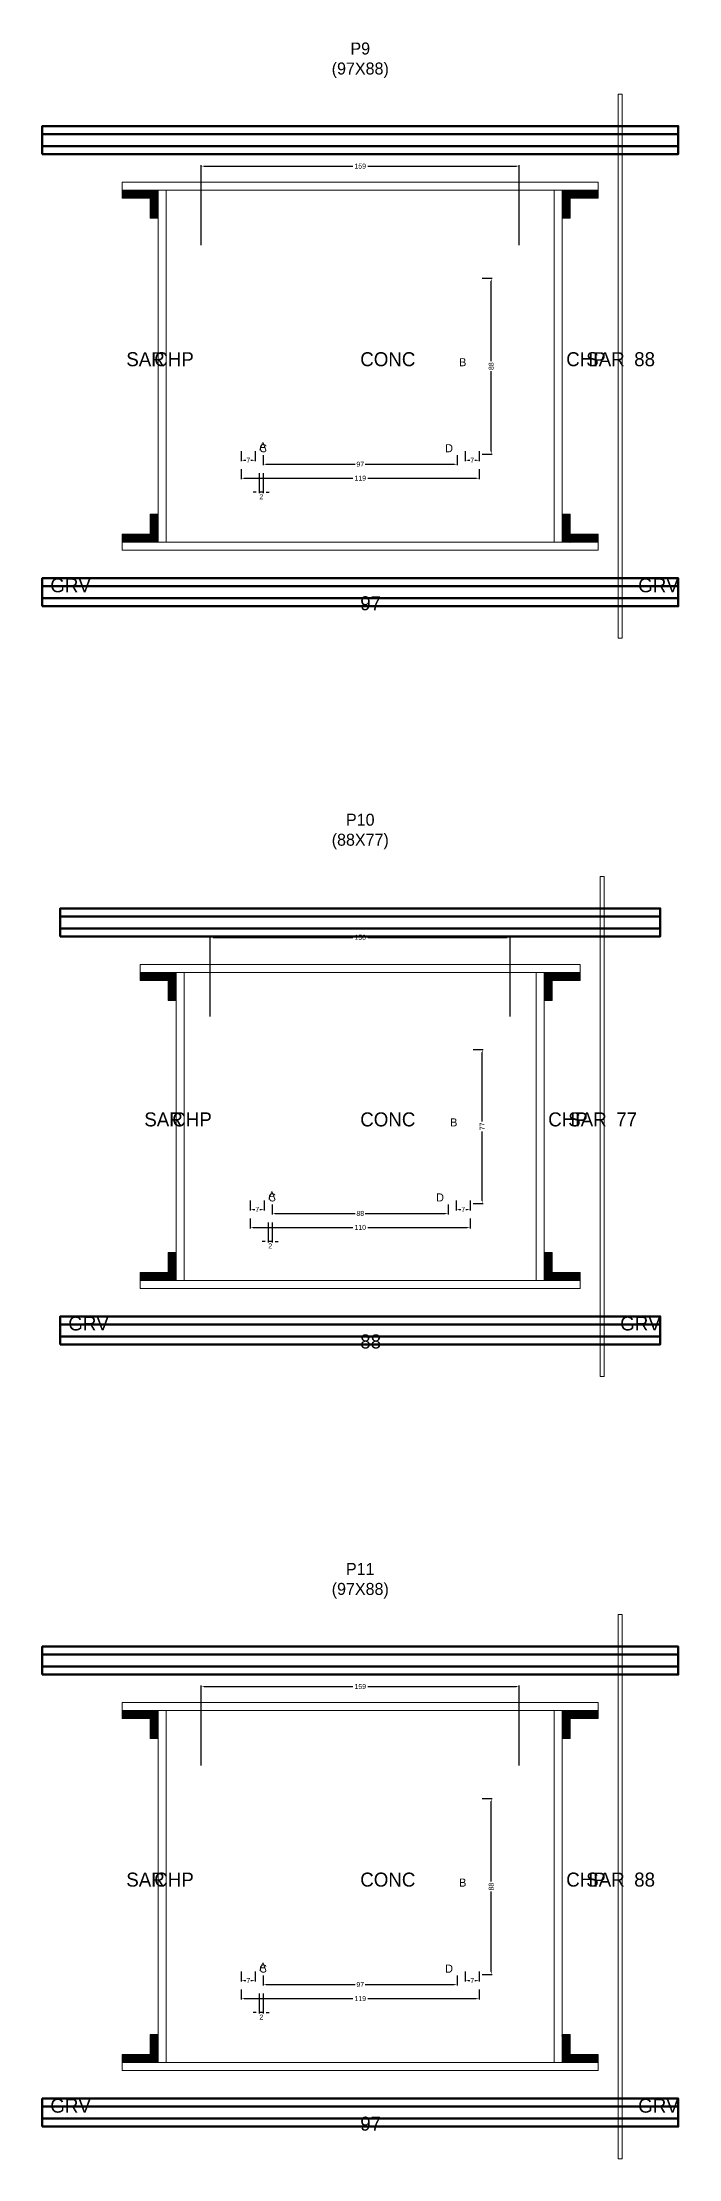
# Model space of a CAD drawing. Header units: centimetres. Extents: x -10500 to 4141, y -7986 to 295.
# Drawn here: x -159 to 159, y -3796 to -2738 of the extents above; entities that cross this region are included whole.
import ezdxf

# ---------------------------------------------------------------- set-up
doc = ezdxf.new("R2010")
doc.units = ezdxf.units.CM
for name, color, linetype in [('COTA', 241, 'Continuous'), ('GRAVATA', 224, 'Continuous'), ('Hachura', 251, 'Continuous'), ('NOMENCLATURA', 7, 'Continuous'), ('SARRAFO', 251, 'Continuous'), ('Texto Seção', 7, 'Continuous')]:
    doc.layers.add(name, color=color, linetype=linetype)
doc.dimstyles.new('cotax2', dxfattribs={"dimtxt": 2.5, "dimasz": 1.5, "dimexe": 0.5, "dimexo": 0.5, "dimgap": 0.5, "dimtad": 1, "dimcen": 2.5, "dimazin": 3, "dimtfac": 1, "dimtmove": 0, "dimatfit": 3})

# ---------------------------------------------------------------- blocks, each defined once
blk = doc.blocks.new('_CLOSEDFILLED')
at = {"color": 0, "linetype": 'BYBLOCK'}
blk.add_solid([(-1, 0.16), (0, 0), (-1, -0.16)], dxfattribs=at)
blk = doc.blocks.new('*D222')
for p, q in [((-59.5, -2951.5), (-59.5, -2956.5)), ((59.5, -2951.5), (59.5, -2956.5)), ((-58, -2956), (-3.75, -2956)), ((3.75, -2956), (58, -2956))]:
    blk.add_line(p, q)
at = {"layer": 'Defpoints'}
for p in [(-59.5, -2951), (59.5, -2951), (-59.5, -2956)]:
    blk.add_point(p, dxfattribs=at)
at = {"layer": 'COTA', "xscale": 1.5, "yscale": 1.5, "rotation": 180}
blk.add_blockref('_CLOSEDFILLED', (-59.5, -2956), dxfattribs=at)
at = {"layer": 'COTA', "xscale": 1.5, "yscale": 1.5}
blk.add_blockref('_CLOSEDFILLED', (59.5, -2956), dxfattribs=at)
at = {"layer": 'COTA', "insert": (0, -2956), "char_height": 2.5, "attachment_point": 5}
blk.add_mtext('119', dxfattribs=at)
blk = doc.blocks.new('*D223')
for p, q in [((-48.5, -2944.5), (-48.5, -2949.5)), ((-47, -2949), (-2.5, -2949)), ((2.5, -2949), (47, -2949)), ((48.5, -2944.5), (48.5, -2949.5))]:
    blk.add_line(p, q)
at = {"layer": 'Defpoints'}
for p in [(-48.5, -2944), (-48.5, -2949), (48.5, -2944)]:
    blk.add_point(p, dxfattribs=at)
at = {"layer": 'COTA', "xscale": 1.5, "yscale": 1.5, "rotation": 180}
blk.add_blockref('_CLOSEDFILLED', (-48.5, -2949), dxfattribs=at)
at = {"layer": 'COTA', "xscale": 1.5, "yscale": 1.5}
blk.add_blockref('_CLOSEDFILLED', (48.5, -2949), dxfattribs=at)
at = {"layer": 'COTA', "insert": (0, -2949), "char_height": 2.5, "attachment_point": 5}
blk.add_mtext('97', dxfattribs=at)
blk = doc.blocks.new('*D224')
for p, q in [((61, -2856), (66, -2856)), ((65.5, -2897.5), (65.5, -2857.5)), ((65.5, -2942.5), (65.5, -2902.5)), ((61, -2944), (66, -2944))]:
    blk.add_line(p, q)
at = {"layer": 'Defpoints'}
for p in [(60.5, -2856), (60.5, -2944), (65.5, -2944)]:
    blk.add_point(p, dxfattribs=at)
at = {"layer": 'COTA', "xscale": 1.5, "yscale": 1.5}
for p, rotation in [((65.5, -2856), 90), ((65.5, -2944), 270)]:
    blk.add_blockref('_CLOSEDFILLED', p, dxfattribs=dict(at, rotation=rotation))
at = {"layer": 'COTA', "insert": (65.5, -2900), "char_height": 2.5, "attachment_point": 5, "rotation": 90}
blk.add_mtext('88', dxfattribs=at)
blk = doc.blocks.new('*D225')
for p, q in [((-59.5, -2942.5), (-59.5, -2947.5)), ((-58, -2947), (-57.25, -2947)), ((-54.75, -2947), (-54, -2947)), ((-52.5, -2942.5), (-52.5, -2947.5))]:
    blk.add_line(p, q)
at = {"layer": 'Defpoints'}
for p in [(-59.5, -2942), (-59.5, -2947), (-52.5, -2942)]:
    blk.add_point(p, dxfattribs=at)
at = {"layer": 'COTA', "xscale": 1.5, "yscale": 1.5, "rotation": 180}
blk.add_blockref('_CLOSEDFILLED', (-59.5, -2947), dxfattribs=at)
at = {"layer": 'COTA', "xscale": 1.5, "yscale": 1.5}
blk.add_blockref('_CLOSEDFILLED', (-52.5, -2947), dxfattribs=at)
at = {"layer": 'COTA', "insert": (-56, -2947), "char_height": 2.5, "attachment_point": 5}
blk.add_mtext('7', dxfattribs=at)
blk = doc.blocks.new('*D226')
for p, q in [((52.5, -2942.5), (52.5, -2947.5)), ((54, -2947), (54.75, -2947)), ((57.25, -2947), (58, -2947)), ((59.5, -2942.5), (59.5, -2947.5))]:
    blk.add_line(p, q)
at = {"layer": 'Defpoints'}
for p in [(52.5, -2942), (52.5, -2947), (59.5, -2942)]:
    blk.add_point(p, dxfattribs=at)
at = {"layer": 'COTA', "xscale": 1.5, "yscale": 1.5, "rotation": 180}
blk.add_blockref('_CLOSEDFILLED', (52.5, -2947), dxfattribs=at)
at = {"layer": 'COTA', "xscale": 1.5, "yscale": 1.5}
blk.add_blockref('_CLOSEDFILLED', (59.5, -2947), dxfattribs=at)
at = {"layer": 'COTA', "insert": (56, -2947), "char_height": 2.5, "attachment_point": 5}
blk.add_mtext('7', dxfattribs=at)
blk = doc.blocks.new('*D227')
for p, q in [((-79.5, -2839.5), (-79.5, -2799.5)), ((-78, -2800), (-3.75, -2800)), ((3.75, -2800), (78, -2800)), ((79.5, -2839.5), (79.5, -2799.5))]:
    blk.add_line(p, q)
at = {"layer": 'Defpoints'}
for p in [(-79.5, -2800), (-79.5, -2840), (79.5, -2840)]:
    blk.add_point(p, dxfattribs=at)
at = {"layer": 'COTA', "xscale": 1.5, "yscale": 1.5, "rotation": 180}
blk.add_blockref('_CLOSEDFILLED', (-79.5, -2800), dxfattribs=at)
at = {"layer": 'COTA', "xscale": 1.5, "yscale": 1.5}
blk.add_blockref('_CLOSEDFILLED', (79.5, -2800), dxfattribs=at)
at = {"layer": 'COTA', "insert": (0, -2800), "char_height": 2.5, "attachment_point": 5}
blk.add_mtext('159', dxfattribs=at)
blk = doc.blocks.new('*D248')
for p, q in [((-55, -3326), (-55, -3331)), ((-53.5, -3330.5), (-3.75, -3330.5)), ((3.75, -3330.5), (53.5, -3330.5)), ((55, -3326), (55, -3331))]:
    blk.add_line(p, q)
at = {"layer": 'Defpoints'}
for p in [(-55, -3325.5), (-55, -3330.5), (55, -3325.5)]:
    blk.add_point(p, dxfattribs=at)
at = {"layer": 'COTA', "xscale": 1.5, "yscale": 1.5, "rotation": 180}
blk.add_blockref('_CLOSEDFILLED', (-55, -3330.5), dxfattribs=at)
at = {"layer": 'COTA', "xscale": 1.5, "yscale": 1.5}
blk.add_blockref('_CLOSEDFILLED', (55, -3330.5), dxfattribs=at)
at = {"layer": 'COTA', "insert": (0, -3330.5), "char_height": 2.5, "attachment_point": 5}
blk.add_mtext('110', dxfattribs=at)
blk = doc.blocks.new('*D249')
for p, q in [((-44, -3319), (-44, -3324)), ((44, -3319), (44, -3324)), ((-42.5, -3323.5), (-2.5, -3323.5)), ((2.5, -3323.5), (42.5, -3323.5))]:
    blk.add_line(p, q)
at = {"layer": 'Defpoints'}
for p in [(-44, -3318.5), (44, -3318.5), (-44, -3323.5)]:
    blk.add_point(p, dxfattribs=at)
at = {"layer": 'COTA', "xscale": 1.5, "yscale": 1.5, "rotation": 180}
blk.add_blockref('_CLOSEDFILLED', (-44, -3323.5), dxfattribs=at)
at = {"layer": 'COTA', "xscale": 1.5, "yscale": 1.5}
blk.add_blockref('_CLOSEDFILLED', (44, -3323.5), dxfattribs=at)
at = {"layer": 'COTA', "insert": (0, -3323.5), "char_height": 2.5, "attachment_point": 5}
blk.add_mtext('88', dxfattribs=at)
blk = doc.blocks.new('*D250')
for p, q in [((56.5, -3241.5), (61.5, -3241.5)), ((61, -3277.5), (61, -3243)), ((61, -3317), (61, -3282.5)), ((56.5, -3318.5), (61.5, -3318.5))]:
    blk.add_line(p, q)
at = {"layer": 'Defpoints'}
for p in [(56, -3241.5), (56, -3318.5), (61, -3318.5)]:
    blk.add_point(p, dxfattribs=at)
at = {"layer": 'COTA', "xscale": 1.5, "yscale": 1.5}
for p, rotation in [((61, -3241.5), 90), ((61, -3318.5), 270)]:
    blk.add_blockref('_CLOSEDFILLED', p, dxfattribs=dict(at, rotation=rotation))
at = {"layer": 'COTA', "insert": (61, -3280), "char_height": 2.5, "attachment_point": 5, "rotation": 90}
blk.add_mtext('77', dxfattribs=at)
blk = doc.blocks.new('*D251')
for p, q in [((-55, -3317), (-55, -3322)), ((-53.5, -3321.5), (-52.75, -3321.5)), ((-50.25, -3321.5), (-49.5, -3321.5)), ((-48, -3317), (-48, -3322))]:
    blk.add_line(p, q)
at = {"layer": 'Defpoints'}
for p in [(-55, -3316.5), (-55, -3321.5), (-48, -3316.5)]:
    blk.add_point(p, dxfattribs=at)
at = {"layer": 'COTA', "xscale": 1.5, "yscale": 1.5, "rotation": 180}
blk.add_blockref('_CLOSEDFILLED', (-55, -3321.5), dxfattribs=at)
at = {"layer": 'COTA', "xscale": 1.5, "yscale": 1.5}
blk.add_blockref('_CLOSEDFILLED', (-48, -3321.5), dxfattribs=at)
at = {"layer": 'COTA', "insert": (-51.5, -3321.5), "char_height": 2.5, "attachment_point": 5}
blk.add_mtext('7', dxfattribs=at)
blk = doc.blocks.new('*D252')
for p, q in [((48, -3317), (48, -3322)), ((49.5, -3321.5), (50.25, -3321.5)), ((52.75, -3321.5), (53.5, -3321.5)), ((55, -3317), (55, -3322))]:
    blk.add_line(p, q)
at = {"layer": 'Defpoints'}
for p in [(48, -3316.5), (48, -3321.5), (55, -3316.5)]:
    blk.add_point(p, dxfattribs=at)
at = {"layer": 'COTA', "xscale": 1.5, "yscale": 1.5, "rotation": 180}
blk.add_blockref('_CLOSEDFILLED', (48, -3321.5), dxfattribs=at)
at = {"layer": 'COTA', "xscale": 1.5, "yscale": 1.5}
blk.add_blockref('_CLOSEDFILLED', (55, -3321.5), dxfattribs=at)
at = {"layer": 'COTA', "insert": (51.5, -3321.5), "char_height": 2.5, "attachment_point": 5}
blk.add_mtext('7', dxfattribs=at)
blk = doc.blocks.new('*D253')
for p, q in [((-75, -3225), (-75, -3185)), ((-73.5, -3185.5), (-3.75, -3185.5)), ((3.75, -3185.5), (73.5, -3185.5)), ((75, -3225), (75, -3185))]:
    blk.add_line(p, q)
at = {"layer": 'Defpoints'}
for p in [(-75, -3185.5), (-75, -3225.5), (75, -3225.5)]:
    blk.add_point(p, dxfattribs=at)
at = {"layer": 'COTA', "xscale": 1.5, "yscale": 1.5, "rotation": 180}
blk.add_blockref('_CLOSEDFILLED', (-75, -3185.5), dxfattribs=at)
at = {"layer": 'COTA', "xscale": 1.5, "yscale": 1.5}
blk.add_blockref('_CLOSEDFILLED', (75, -3185.5), dxfattribs=at)
at = {"layer": 'COTA', "insert": (0, -3185.5), "char_height": 2.5, "attachment_point": 5}
blk.add_mtext('150', dxfattribs=at)
blk = doc.blocks.new('*D274')
for p, q in [((-59.5, -3711.5), (-59.5, -3716.5)), ((59.5, -3711.5), (59.5, -3716.5)), ((-58, -3716), (-3.75, -3716)), ((3.75, -3716), (58, -3716))]:
    blk.add_line(p, q)
at = {"layer": 'Defpoints'}
for p in [(-59.5, -3711), (59.5, -3711), (-59.5, -3716)]:
    blk.add_point(p, dxfattribs=at)
at = {"layer": 'COTA', "xscale": 1.5, "yscale": 1.5, "rotation": 180}
blk.add_blockref('_CLOSEDFILLED', (-59.5, -3716), dxfattribs=at)
at = {"layer": 'COTA', "xscale": 1.5, "yscale": 1.5}
blk.add_blockref('_CLOSEDFILLED', (59.5, -3716), dxfattribs=at)
at = {"layer": 'COTA', "insert": (0, -3716), "char_height": 2.5, "attachment_point": 5}
blk.add_mtext('119', dxfattribs=at)
blk = doc.blocks.new('*D275')
for p, q in [((-48.5, -3704.5), (-48.5, -3709.5)), ((-47, -3709), (-2.5, -3709)), ((2.5, -3709), (47, -3709)), ((48.5, -3704.5), (48.5, -3709.5))]:
    blk.add_line(p, q)
at = {"layer": 'Defpoints'}
for p in [(-48.5, -3704), (-48.5, -3709), (48.5, -3704)]:
    blk.add_point(p, dxfattribs=at)
at = {"layer": 'COTA', "xscale": 1.5, "yscale": 1.5, "rotation": 180}
blk.add_blockref('_CLOSEDFILLED', (-48.5, -3709), dxfattribs=at)
at = {"layer": 'COTA', "xscale": 1.5, "yscale": 1.5}
blk.add_blockref('_CLOSEDFILLED', (48.5, -3709), dxfattribs=at)
at = {"layer": 'COTA', "insert": (0, -3709), "char_height": 2.5, "attachment_point": 5}
blk.add_mtext('97', dxfattribs=at)
blk = doc.blocks.new('*D276')
for p, q in [((61, -3616), (66, -3616)), ((65.5, -3657.5), (65.5, -3617.5)), ((65.5, -3702.5), (65.5, -3662.5)), ((61, -3704), (66, -3704))]:
    blk.add_line(p, q)
at = {"layer": 'Defpoints'}
for p in [(60.5, -3616), (60.5, -3704), (65.5, -3704)]:
    blk.add_point(p, dxfattribs=at)
at = {"layer": 'COTA', "xscale": 1.5, "yscale": 1.5}
for p, rotation in [((65.5, -3616), 90), ((65.5, -3704), 270)]:
    blk.add_blockref('_CLOSEDFILLED', p, dxfattribs=dict(at, rotation=rotation))
at = {"layer": 'COTA', "insert": (65.5, -3660), "char_height": 2.5, "attachment_point": 5, "rotation": 90}
blk.add_mtext('88', dxfattribs=at)
blk = doc.blocks.new('*D277')
for p, q in [((-59.5, -3702.5), (-59.5, -3707.5)), ((-52.5, -3702.5), (-52.5, -3707.5)), ((-58, -3707), (-57.25, -3707)), ((-54.75, -3707), (-54, -3707))]:
    blk.add_line(p, q)
at = {"layer": 'Defpoints'}
for p in [(-59.5, -3702), (-52.5, -3702), (-59.5, -3707)]:
    blk.add_point(p, dxfattribs=at)
at = {"layer": 'COTA', "xscale": 1.5, "yscale": 1.5, "rotation": 180}
blk.add_blockref('_CLOSEDFILLED', (-59.5, -3707), dxfattribs=at)
at = {"layer": 'COTA', "xscale": 1.5, "yscale": 1.5}
blk.add_blockref('_CLOSEDFILLED', (-52.5, -3707), dxfattribs=at)
at = {"layer": 'COTA', "insert": (-56, -3707), "char_height": 2.5, "attachment_point": 5}
blk.add_mtext('7', dxfattribs=at)
blk = doc.blocks.new('*D278')
for p, q in [((52.5, -3702.5), (52.5, -3707.5)), ((59.5, -3702.5), (59.5, -3707.5)), ((54, -3707), (54.75, -3707)), ((57.25, -3707), (58, -3707))]:
    blk.add_line(p, q)
at = {"layer": 'Defpoints'}
for p in [(52.5, -3702), (59.5, -3702), (52.5, -3707)]:
    blk.add_point(p, dxfattribs=at)
at = {"layer": 'COTA', "xscale": 1.5, "yscale": 1.5, "rotation": 180}
blk.add_blockref('_CLOSEDFILLED', (52.5, -3707), dxfattribs=at)
at = {"layer": 'COTA', "xscale": 1.5, "yscale": 1.5}
blk.add_blockref('_CLOSEDFILLED', (59.5, -3707), dxfattribs=at)
at = {"layer": 'COTA', "insert": (56, -3707), "char_height": 2.5, "attachment_point": 5}
blk.add_mtext('7', dxfattribs=at)
blk = doc.blocks.new('*D279')
for p, q in [((-79.5, -3599.5), (-79.5, -3559.5)), ((-78, -3560), (-3.75, -3560)), ((3.75, -3560), (78, -3560)), ((79.5, -3599.5), (79.5, -3559.5))]:
    blk.add_line(p, q)
at = {"layer": 'Defpoints'}
for p in [(-79.5, -3560), (-79.5, -3600), (79.5, -3600)]:
    blk.add_point(p, dxfattribs=at)
at = {"layer": 'COTA', "xscale": 1.5, "yscale": 1.5, "rotation": 180}
blk.add_blockref('_CLOSEDFILLED', (-79.5, -3560), dxfattribs=at)
at = {"layer": 'COTA', "xscale": 1.5, "yscale": 1.5}
blk.add_blockref('_CLOSEDFILLED', (79.5, -3560), dxfattribs=at)
at = {"layer": 'COTA', "insert": (0, -3560), "char_height": 2.5, "attachment_point": 5}
blk.add_mtext('159', dxfattribs=at)

msp = doc.modelspace()

# ---------------------------------------------------------------- hatches: boundary and pattern name
at = {"layer": 'SARRAFO'}
h = msp.add_hatch(dxfattribs=at)
h.set_pattern_fill('SOLID', scale=2)
h.paths.add_polyline_path([(-119, -2816), (-105, -2816), (-105, -2812), (-119, -2812)])
h = msp.add_hatch(dxfattribs=at)
h.set_pattern_fill('SOLID', scale=2)
h.paths.add_polyline_path([(-105, -2826), (-101, -2826), (-101, -2812), (-105, -2812)])
h = msp.add_hatch(dxfattribs=at)
h.set_pattern_fill('SOLID', scale=2)
h.paths.add_polyline_path([(101, -2826), (105, -2826), (105, -2812), (101, -2812)])
h = msp.add_hatch(dxfattribs=at)
h.set_pattern_fill('SOLID', scale=2)
h.paths.add_polyline_path([(105, -2816), (119, -2816), (119, -2812), (105, -2812)])
h = msp.add_hatch(dxfattribs=at)
h.set_pattern_fill('SOLID', scale=2)
h.paths.add_polyline_path([(-105, -2988), (-101, -2988), (-101, -2974), (-105, -2974)])
h = msp.add_hatch(dxfattribs=at)
h.set_pattern_fill('SOLID', scale=2)
h.paths.add_polyline_path([(101, -2988), (105, -2988), (105, -2974), (101, -2974)])
h = msp.add_hatch(dxfattribs=at)
h.set_pattern_fill('SOLID', scale=2)
h.paths.add_polyline_path([(-119, -2988), (-105, -2988), (-105, -2984), (-119, -2984)])
h = msp.add_hatch(dxfattribs=at)
h.set_pattern_fill('SOLID', scale=2)
h.paths.add_polyline_path([(105, -2988), (119, -2988), (119, -2984), (105, -2984)])
h = msp.add_hatch(dxfattribs=at)
h.set_pattern_fill('SOLID', scale=2)
h.paths.add_polyline_path([(-110, -3207), (-96, -3207), (-96, -3203), (-110, -3203)])
h = msp.add_hatch(dxfattribs=at)
h.set_pattern_fill('SOLID', scale=2)
h.paths.add_polyline_path([(-96, -3217), (-92, -3217), (-92, -3203), (-96, -3203)])
h = msp.add_hatch(dxfattribs=at)
h.set_pattern_fill('SOLID', scale=2)
h.paths.add_polyline_path([(92, -3217), (96, -3217), (96, -3203), (92, -3203)])
h = msp.add_hatch(dxfattribs=at)
h.set_pattern_fill('SOLID', scale=2)
h.paths.add_polyline_path([(96, -3207), (110, -3207), (110, -3203), (96, -3203)])
h = msp.add_hatch(dxfattribs=at)
h.set_pattern_fill('SOLID', scale=2)
h.paths.add_polyline_path([(-110, -3357), (-96, -3357), (-96, -3353), (-110, -3353)])
h = msp.add_hatch(dxfattribs=at)
h.set_pattern_fill('SOLID', scale=2)
h.paths.add_polyline_path([(-96, -3357), (-92, -3357), (-92, -3343), (-96, -3343)])
h = msp.add_hatch(dxfattribs=at)
h.set_pattern_fill('SOLID', scale=2)
h.paths.add_polyline_path([(92, -3357), (96, -3357), (96, -3343), (92, -3343)])
h = msp.add_hatch(dxfattribs=at)
h.set_pattern_fill('SOLID', scale=2)
h.paths.add_polyline_path([(96, -3357), (110, -3357), (110, -3353), (96, -3353)])
h = msp.add_hatch(dxfattribs=at)
h.set_pattern_fill('SOLID', scale=2)
h.paths.add_polyline_path([(-119, -3576), (-105, -3576), (-105, -3572), (-119, -3572)])
h = msp.add_hatch(dxfattribs=at)
h.set_pattern_fill('SOLID', scale=2)
h.paths.add_polyline_path([(-105, -3586), (-101, -3586), (-101, -3572), (-105, -3572)])
h = msp.add_hatch(dxfattribs=at)
h.set_pattern_fill('SOLID', scale=2)
h.paths.add_polyline_path([(101, -3586), (105, -3586), (105, -3572), (101, -3572)])
h = msp.add_hatch(dxfattribs=at)
h.set_pattern_fill('SOLID', scale=2)
h.paths.add_polyline_path([(105, -3576), (119, -3576), (119, -3572), (105, -3572)])
h = msp.add_hatch(dxfattribs=at)
h.set_pattern_fill('SOLID', scale=2)
h.paths.add_polyline_path([(-105, -3748), (-101, -3748), (-101, -3734), (-105, -3734)])
h = msp.add_hatch(dxfattribs=at)
h.set_pattern_fill('SOLID', scale=2)
h.paths.add_polyline_path([(101, -3748), (105, -3748), (105, -3734), (101, -3734)])
h = msp.add_hatch(dxfattribs=at)
h.set_pattern_fill('SOLID', scale=2)
h.paths.add_polyline_path([(-119, -3748), (-105, -3748), (-105, -3744), (-119, -3744)])
h = msp.add_hatch(dxfattribs=at)
h.set_pattern_fill('SOLID', scale=2)
h.paths.add_polyline_path([(105, -3748), (119, -3748), (119, -3744), (105, -3744)])

# ---------------------------------------------------------------- linework, layer by layer
at = {"layer": 'GRAVATA', "lineweight": 50}
for points in [[(-159, -2794), (159, -2794), (159, -2780), (-159, -2780)], [(-159, -2790), (159, -2790), (159, -2784), (-159, -2784)], [(-159, -3020), (159, -3020), (159, -3006), (-159, -3006)], [(-159, -3016), (159, -3016), (159, -3010), (-159, -3010)], [(-150, -3185), (150, -3185), (150, -3171), (-150, -3171)], [(-150, -3181), (150, -3181), (150, -3175), (-150, -3175)], [(-150, -3389), (150, -3389), (150, -3375), (-150, -3375)], [(-150, -3385), (150, -3385), (150, -3379), (-150, -3379)], [(-159, -3554), (159, -3554), (159, -3540), (-159, -3540)], [(-159, -3550), (159, -3550), (159, -3544), (-159, -3544)], [(-159, -3780), (159, -3780), (159, -3766), (-159, -3766)], [(-159, -3776), (159, -3776), (159, -3770), (-159, -3770)]]:
    msp.add_lwpolyline(points, close=True, dxfattribs=at)
at = {"layer": 'Hachura', "lineweight": 13}
for points in [[(129, -3036), (131, -3036), (131, -2764), (129, -2764)], [(120, -3405), (122, -3405), (122, -3155), (120, -3155)], [(129, -3796), (131, -3796), (131, -3524), (129, -3524)]]:
    msp.add_lwpolyline(points, close=True, dxfattribs=at)
at = {"layer": 'Hachura', "lineweight": 18}
for points in [[(-119, -2812), (119, -2812), (119, -2808), (-119, -2808)], [(-101, -2988), (-97, -2988), (-97, -2812), (-101, -2812)], [(97, -2988), (101, -2988), (101, -2812), (97, -2812)], [(-119, -2992), (119, -2992), (119, -2988), (-119, -2988)], [(-110, -3203), (110, -3203), (110, -3199), (-110, -3199)], [(-92, -3357), (-88, -3357), (-88, -3203), (-92, -3203)], [(88, -3357), (92, -3357), (92, -3203), (88, -3203)], [(-110, -3361), (110, -3361), (110, -3357), (-110, -3357)], [(-119, -3572), (119, -3572), (119, -3568), (-119, -3568)], [(-101, -3748), (-97, -3748), (-97, -3572), (-101, -3572)], [(97, -3748), (101, -3748), (101, -3572), (97, -3572)], [(-119, -3752), (119, -3752), (119, -3748), (-119, -3748)]]:
    msp.add_lwpolyline(points, close=True, dxfattribs=at)
at = {"layer": 'SARRAFO', "lineweight": 13}
for points in [[(-119, -2816), (-105, -2816), (-105, -2812), (-119, -2812)], [(-105, -2826), (-101, -2826), (-101, -2812), (-105, -2812)], [(101, -2826), (105, -2826), (105, -2812), (101, -2812)], [(105, -2816), (119, -2816), (119, -2812), (105, -2812)], [(-105, -2988), (-101, -2988), (-101, -2974), (-105, -2974)], [(101, -2988), (105, -2988), (105, -2974), (101, -2974)], [(-119, -2988), (-105, -2988), (-105, -2984), (-119, -2984)], [(105, -2988), (119, -2988), (119, -2984), (105, -2984)], [(-110, -3207), (-96, -3207), (-96, -3203), (-110, -3203)], [(-96, -3217), (-92, -3217), (-92, -3203), (-96, -3203)], [(92, -3217), (96, -3217), (96, -3203), (92, -3203)], [(96, -3207), (110, -3207), (110, -3203), (96, -3203)], [(-110, -3357), (-96, -3357), (-96, -3353), (-110, -3353)], [(-96, -3357), (-92, -3357), (-92, -3343), (-96, -3343)], [(92, -3357), (96, -3357), (96, -3343), (92, -3343)], [(96, -3357), (110, -3357), (110, -3353), (96, -3353)], [(-119, -3576), (-105, -3576), (-105, -3572), (-119, -3572)], [(-105, -3586), (-101, -3586), (-101, -3572), (-105, -3572)], [(101, -3586), (105, -3586), (105, -3572), (101, -3572)], [(105, -3576), (119, -3576), (119, -3572), (105, -3572)], [(-105, -3748), (-101, -3748), (-101, -3734), (-105, -3734)], [(101, -3748), (105, -3748), (105, -3734), (101, -3734)], [(-119, -3748), (-105, -3748), (-105, -3744), (-119, -3744)], [(105, -3748), (119, -3748), (119, -3744), (105, -3744)]]:
    msp.add_lwpolyline(points, close=True, dxfattribs=at)

# ---------------------------------------------------------------- texts
at = {"layer": 'NOMENCLATURA'}
for s, p in [('B', (49.5, -2900)), ('A', (-50.5, -2942)), ('C', (-50.5, -2943)), ('D', (42.5, -2943)), ('B', (45, -3280)), ('A', (-46, -3316.5)), ('C', (-46, -3317.5)), ('D', (38, -3317.5)), ('B', (49.5, -3660)), ('A', (-50.5, -3702)), ('C', (-50.5, -3703)), ('D', (42.5, -3703))]:
    msp.add_text(s, height=4, dxfattribs=at).set_placement(p)
at = {"layer": 'NOMENCLATURA', "char_height": 6, "attachment_point": 8}
for s, insert in [('P9\\P(97X88)', (0, -2756)), ('P10\\P(88X77)', (0, -3141.5)), ('P11\\P(97X88)', (0, -3516))]:
    msp.add_mtext(s, dxfattribs=dict(at, insert=insert))
at = {"layer": 'Texto Seção'}
for s, p in [('SAR', (-117, -2900)), ('CHP', (-103, -2900)), ('CONC', (0, -2900)), ('CHP', (103, -2900)), ('SAR', (113, -2900)), ('88', (137, -2900)), ('GRV', (-155, -3013)), ('97', (0, -3022)), ('GRV', (139, -3013)), ('SAR', (-108, -3280)), ('CHP', (-94, -3280)), ('CONC', (0, -3280)), ('CHP', (94, -3280)), ('SAR', (104, -3280)), ('77', (128, -3280)), ('GRV', (-146, -3382)), ('88', (0, -3391)), ('GRV', (130, -3382)), ('SAR', (-117, -3660)), ('CHP', (-103, -3660)), ('CONC', (0, -3660)), ('CHP', (103, -3660)), ('SAR', (113, -3660)), ('88', (137, -3660)), ('GRV', (-155, -3773)), ('GRV', (139, -3773)), ('97', (0, -3782))]:
    msp.add_text(s, height=7, dxfattribs=at).set_placement(p)

# ---------------------------------------------------------------- dimensions: what is measured, and where the dimension line sits
at = {"layer": 'COTA'}
for base, p1, p2, picture, middle in [((-79.5, -2800), (-79.5, -2840), (79.5, -2840), '*D227', (0, -2800)), ((-59.5, -2947), (-59.5, -2942), (-52.5, -2942), '*D225', (-56, -2947)), ((-59.5, -2956), (-59.5, -2951), (59.5, -2951), '*D222', (0, -2956)), ((-48.5, -2949), (-48.5, -2944), (48.5, -2944), '*D223', (0, -2949)), ((52.5, -2947), (52.5, -2942), (59.5, -2942), '*D226', (56, -2947)), ((-75, -3185.5), (-75, -3225.5), (75, -3225.5), '*D253', (0, -3185.5)), ((-55, -3321.5), (-55, -3316.5), (-48, -3316.5), '*D251', (-51.5, -3321.5)), ((-44, -3323.5), (-44, -3318.5), (44, -3318.5), '*D249', (0, -3323.5)), ((48, -3321.5), (48, -3316.5), (55, -3316.5), '*D252', (51.5, -3321.5)), ((-55, -3330.5), (-55, -3325.5), (55, -3325.5), '*D248', (0, -3330.5)), ((-79.5, -3560), (-79.5, -3600), (79.5, -3600), '*D279', (0, -3560)), ((-59.5, -3707), (-59.5, -3702), (-52.5, -3702), '*D277', (-56, -3707)), ((52.5, -3707), (52.5, -3702), (59.5, -3702), '*D278', (56, -3707)), ((-59.5, -3716), (-59.5, -3711), (59.5, -3711), '*D274', (0, -3716)), ((-48.5, -3709), (-48.5, -3704), (48.5, -3704), '*D275', (0, -3709))]:
    dim = msp.add_linear_dim(base=base, p1=p1, p2=p2, dimstyle='cotax2', dxfattribs=at)
    dim.commit()
    dim.dimension.update_dxf_attribs({"geometry": picture, "text_midpoint": middle})
for base, p1, p2, picture, middle in [((65.5, -2944), (60.5, -2944), (60.5, -2856), '*D224', (65.5, -2900)), ((61, -3318.5), (56, -3318.5), (56, -3241.5), '*D250', (61, -3280)), ((65.5, -3704), (60.5, -3704), (60.5, -3616), '*D276', (65.5, -3660))]:
    dim = msp.add_linear_dim(base=base, p1=p1, p2=p2, angle=90, dimstyle='cotax2', dxfattribs=at)
    dim.commit()
    dim.dimension.update_dxf_attribs({"geometry": picture, "text_midpoint": middle})
for base, p1, p2 in [((-48.5, -2963), (-48.5, -2953), (-50.5, -2953)), ((-44, -3337.5), (-44, -3327.5), (-46, -3327.5)), ((-48.5, -3723), (-48.5, -3713), (-50.5, -3713))]:
    msp.add_linear_dim(base=base, p1=p1, p2=p2, dimstyle='cotax2', dxfattribs=at).render()

doc.saveas('drawing.dxf')
